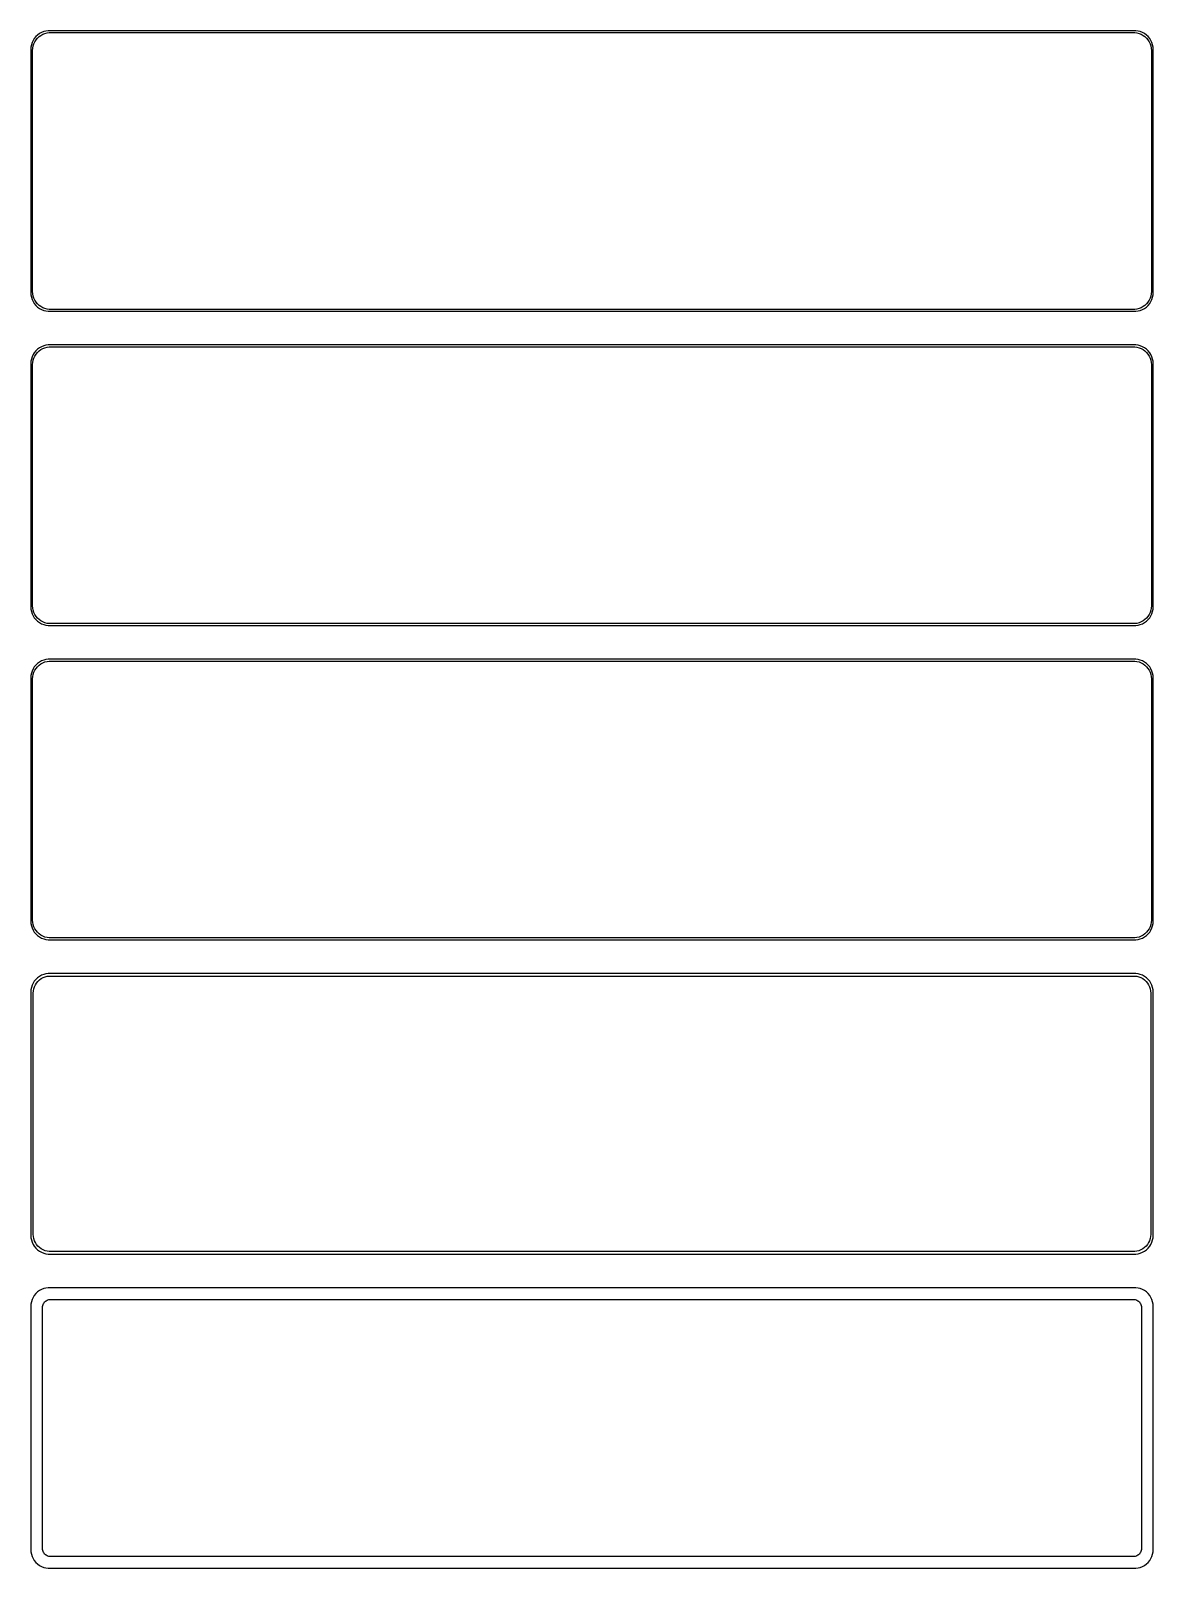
# Model space of a CAD drawing. Header units: metres. Extents: x -150 to 150, y 383 to 793.
import ezdxf

# ---------------------------------------------------------------- set-up
doc = ezdxf.new("R2010")
doc.units = ezdxf.units.M

msp = doc.modelspace()

# ---------------------------------------------------------------- linework, layer by layer
for p, q in [((-146.545, 793.255), (-147.129, 793.024)), ((-145.937, 793.411), (-146.545, 793.255)), ((-145.314, 793.49), (-145.937, 793.411)), ((145.314, 793.49), (-145.314, 793.49)), ((145.937, 793.411), (145.314, 793.49)), ((146.545, 793.255), (145.937, 793.411)), ((147.129, 793.024), (146.545, 793.255)), ((-149.961, 789.127), (-150, 788.5)), ((-149.843, 789.743), (-149.961, 789.127)), ((-149.649, 790.341), (-149.843, 789.743)), ((-149.382, 790.909), (-149.649, 790.341)), ((-149.463, 788.845), (-149.351, 789.431)), ((-149.045, 791.439), (-149.382, 790.909)), ((-149.351, 789.431), (-149.166, 789.999)), ((-149.166, 789.999), (-148.912, 790.538)), ((-148.645, 791.923), (-149.045, 791.439)), ((-148.912, 790.538), (-148.593, 791.042)), ((-148.187, 792.353), (-148.645, 791.923)), ((-148.593, 791.042), (-148.213, 791.502)), ((-148.213, 791.502), (-147.778, 791.91)), ((-147.679, 792.722), (-148.187, 792.353)), ((-147.778, 791.91), (-147.295, 792.261)), ((-147.129, 793.024), (-147.679, 792.722)), ((-147.295, 792.261), (-146.772, 792.548)), ((-146.772, 792.548), (-146.218, 792.768)), ((-146.218, 792.768), (-145.64, 792.916)), ((-145.64, 792.916), (-145.048, 792.991)), ((-145.048, 792.991), (145.048, 792.991)), ((145.048, 792.991), (145.64, 792.916)), ((145.64, 792.916), (146.218, 792.768)), ((146.218, 792.768), (146.772, 792.548)), ((146.772, 792.548), (147.295, 792.261)), ((147.679, 792.722), (147.129, 793.024)), ((147.295, 792.261), (147.778, 791.91)), ((148.187, 792.353), (147.679, 792.722)), ((147.778, 791.91), (148.213, 791.502)), ((148.645, 791.923), (148.187, 792.353)), ((148.213, 791.502), (148.593, 791.042)), ((148.593, 791.042), (148.912, 790.538)), ((149.045, 791.439), (148.645, 791.923)), ((148.912, 790.538), (149.166, 789.999)), ((149.382, 790.909), (149.045, 791.439)), ((149.166, 789.999), (149.351, 789.431)), ((149.351, 789.431), (149.463, 788.845)), ((149.649, 790.341), (149.382, 790.909)), ((149.843, 789.743), (149.649, 790.341)), ((149.961, 789.127), (149.843, 789.743)), ((150, 788.5), (149.961, 789.127)), ((-150, 788.5), (-150, 723.5)), ((-149.5, 788.25), (-149.463, 788.845)), ((-149.5, 723.75), (-149.5, 788.25)), ((149.463, 788.845), (149.5, 788.25)), ((149.5, 788.25), (149.5, 723.75)), ((150, 723.5), (150, 788.5)), ((-150, 723.5), (-149.961, 722.873)), ((-149.463, 723.155), (-149.5, 723.75)), ((149.5, 723.75), (149.463, 723.155)), ((149.961, 722.873), (150, 723.5)), ((-149.961, 722.873), (-149.843, 722.257)), ((-149.843, 722.257), (-149.649, 721.659)), ((-149.649, 721.659), (-149.382, 721.091)), ((-149.351, 722.569), (-149.463, 723.155)), ((-149.382, 721.091), (-149.045, 720.561)), ((-149.166, 722.001), (-149.351, 722.569)), ((-148.912, 721.462), (-149.166, 722.001)), ((-149.045, 720.561), (-148.645, 720.077)), ((-148.593, 720.958), (-148.912, 721.462)), ((-148.645, 720.077), (-148.187, 719.647)), ((-148.213, 720.498), (-148.593, 720.958)), ((-147.778, 720.09), (-148.213, 720.498)), ((-148.187, 719.647), (-147.679, 719.278)), ((-147.295, 719.739), (-147.778, 720.09)), ((-147.679, 719.278), (-147.129, 718.976)), ((-146.772, 719.452), (-147.295, 719.739)), ((-146.218, 719.232), (-146.772, 719.452)), ((-145.64, 719.084), (-146.218, 719.232)), ((146.218, 719.232), (145.64, 719.084)), ((146.772, 719.452), (146.218, 719.232)), ((147.295, 719.739), (146.772, 719.452)), ((147.129, 718.976), (147.679, 719.278)), ((147.778, 720.09), (147.295, 719.739)), ((147.679, 719.278), (148.187, 719.647)), ((148.213, 720.498), (147.778, 720.09)), ((148.187, 719.647), (148.645, 720.077)), ((148.593, 720.958), (148.213, 720.498)), ((148.912, 721.462), (148.593, 720.958)), ((148.645, 720.077), (149.045, 720.561)), ((149.166, 722.001), (148.912, 721.462)), ((149.045, 720.561), (149.382, 721.091)), ((149.351, 722.569), (149.166, 722.001)), ((149.463, 723.155), (149.351, 722.569)), ((149.382, 721.091), (149.649, 721.659)), ((149.649, 721.659), (149.843, 722.257)), ((149.843, 722.257), (149.961, 722.873)), ((-147.129, 718.976), (-146.545, 718.745)), ((-146.545, 718.745), (-145.937, 718.589)), ((-145.937, 718.589), (-145.314, 718.51)), ((-145.048, 719.009), (-145.64, 719.084)), ((-145.314, 718.51), (145.314, 718.51)), ((145.048, 719.009), (-145.048, 719.009)), ((145.64, 719.084), (145.048, 719.009)), ((145.314, 718.51), (145.937, 718.589)), ((145.937, 718.589), (146.545, 718.745)), ((146.545, 718.745), (147.129, 718.976)), ((-149.382, 706.909), (-149.649, 706.341)), ((-149.045, 707.439), (-149.382, 706.909)), ((-148.645, 707.923), (-149.045, 707.439)), ((-148.912, 706.538), (-148.593, 707.042)), ((-148.187, 708.353), (-148.645, 707.923)), ((-148.593, 707.042), (-148.213, 707.502)), ((-148.213, 707.502), (-147.778, 707.91)), ((-147.679, 708.722), (-148.187, 708.353)), ((-147.778, 707.91), (-147.295, 708.261)), ((-147.129, 709.024), (-147.679, 708.722)), ((-147.295, 708.261), (-146.772, 708.548)), ((-146.545, 709.255), (-147.129, 709.024)), ((-146.772, 708.548), (-146.218, 708.768)), ((-145.937, 709.411), (-146.545, 709.255)), ((-146.218, 708.768), (-145.64, 708.916)), ((-145.314, 709.49), (-145.937, 709.411)), ((-145.64, 708.916), (-145.048, 708.991)), ((145.314, 709.49), (-145.314, 709.49)), ((-145.048, 708.991), (145.048, 708.991)), ((145.048, 708.991), (145.64, 708.916)), ((145.937, 709.411), (145.314, 709.49)), ((145.64, 708.916), (146.218, 708.768)), ((146.545, 709.255), (145.937, 709.411)), ((146.218, 708.768), (146.772, 708.548)), ((147.129, 709.024), (146.545, 709.255)), ((146.772, 708.548), (147.295, 708.261)), ((147.679, 708.722), (147.129, 709.024)), ((147.295, 708.261), (147.778, 707.91)), ((148.187, 708.353), (147.679, 708.722)), ((147.778, 707.91), (148.213, 707.502)), ((148.645, 707.923), (148.187, 708.353)), ((148.213, 707.502), (148.593, 707.042)), ((148.593, 707.042), (148.912, 706.538)), ((149.045, 707.439), (148.645, 707.923)), ((149.382, 706.909), (149.045, 707.439)), ((149.649, 706.341), (149.382, 706.909)), ((-149.961, 705.127), (-150, 704.5)), ((-150, 704.5), (-150, 639.5)), ((-149.843, 705.743), (-149.961, 705.127)), ((-149.649, 706.341), (-149.843, 705.743)), ((-149.5, 704.25), (-149.463, 704.845)), ((-149.5, 639.75), (-149.5, 704.25)), ((-149.463, 704.845), (-149.351, 705.431)), ((-149.351, 705.431), (-149.166, 705.999)), ((-149.166, 705.999), (-148.912, 706.538)), ((148.912, 706.538), (149.166, 705.999)), ((149.166, 705.999), (149.351, 705.431)), ((149.351, 705.431), (149.463, 704.845)), ((149.463, 704.845), (149.5, 704.25)), ((149.5, 704.25), (149.5, 639.75)), ((149.843, 705.743), (149.649, 706.341)), ((149.961, 705.127), (149.843, 705.743)), ((150, 704.5), (149.961, 705.127)), ((150, 639.5), (150, 704.5)), ((-150, 639.5), (-149.961, 638.873)), ((-149.961, 638.873), (-149.843, 638.257)), ((-149.843, 638.257), (-149.649, 637.659)), ((-149.649, 637.659), (-149.382, 637.091)), ((-149.463, 639.155), (-149.5, 639.75)), ((-149.351, 638.569), (-149.463, 639.155)), ((-149.382, 637.091), (-149.045, 636.561)), ((-149.166, 638.001), (-149.351, 638.569)), ((-148.912, 637.462), (-149.166, 638.001)), ((-148.593, 636.958), (-148.912, 637.462)), ((148.912, 637.462), (148.593, 636.958)), ((149.166, 638.001), (148.912, 637.462)), ((149.045, 636.561), (149.382, 637.091)), ((149.351, 638.569), (149.166, 638.001)), ((149.463, 639.155), (149.351, 638.569)), ((149.382, 637.091), (149.649, 637.659)), ((149.5, 639.75), (149.463, 639.155)), ((149.649, 637.659), (149.843, 638.257)), ((149.843, 638.257), (149.961, 638.873)), ((149.961, 638.873), (150, 639.5)), ((-149.045, 636.561), (-148.645, 636.077)), ((-148.645, 636.077), (-148.187, 635.647)), ((-148.213, 636.498), (-148.593, 636.958)), ((-147.778, 636.09), (-148.213, 636.498)), ((-148.187, 635.647), (-147.679, 635.278)), ((-147.295, 635.739), (-147.778, 636.09)), ((-147.679, 635.278), (-147.129, 634.976)), ((-146.772, 635.452), (-147.295, 635.739)), ((-147.129, 634.976), (-146.545, 634.745)), ((-146.218, 635.232), (-146.772, 635.452)), ((-146.545, 634.745), (-145.937, 634.589)), ((-145.64, 635.084), (-146.218, 635.232)), ((-145.937, 634.589), (-145.314, 634.51)), ((-145.048, 635.009), (-145.64, 635.084)), ((-145.314, 634.51), (145.314, 634.51)), ((145.048, 635.009), (-145.048, 635.009)), ((145.64, 635.084), (145.048, 635.009)), ((145.314, 634.51), (145.937, 634.589)), ((146.218, 635.232), (145.64, 635.084)), ((145.937, 634.589), (146.545, 634.745)), ((146.772, 635.452), (146.218, 635.232)), ((146.545, 634.745), (147.129, 634.976)), ((147.295, 635.739), (146.772, 635.452)), ((147.129, 634.976), (147.679, 635.278)), ((147.778, 636.09), (147.295, 635.739)), ((147.679, 635.278), (148.187, 635.647)), ((148.213, 636.498), (147.778, 636.09)), ((148.187, 635.647), (148.645, 636.077)), ((148.593, 636.958), (148.213, 636.498)), ((148.645, 636.077), (149.045, 636.561)), ((-147.679, 624.722), (-148.187, 624.353)), ((-147.129, 625.024), (-147.679, 624.722)), ((-146.545, 625.255), (-147.129, 625.024)), ((-146.772, 624.548), (-146.218, 624.768)), ((-145.937, 625.411), (-146.545, 625.255)), ((-146.218, 624.768), (-145.64, 624.916)), ((-145.314, 625.49), (-145.937, 625.411)), ((-145.64, 624.916), (-145.048, 624.991)), ((145.314, 625.49), (-145.314, 625.49)), ((-145.048, 624.991), (145.048, 624.991)), ((145.048, 624.991), (145.64, 624.916)), ((145.937, 625.411), (145.314, 625.49)), ((145.64, 624.916), (146.218, 624.768)), ((146.545, 625.255), (145.937, 625.411)), ((146.218, 624.768), (146.772, 624.548)), ((147.129, 625.024), (146.545, 625.255)), ((147.679, 624.722), (147.129, 625.024)), ((148.187, 624.353), (147.679, 624.722)), ((-149.961, 621.127), (-150, 620.5)), ((-149.843, 621.743), (-149.961, 621.127)), ((-149.649, 622.341), (-149.843, 621.743)), ((-149.382, 622.909), (-149.649, 622.341)), ((-149.5, 620.25), (-149.463, 620.845)), ((-149.463, 620.845), (-149.351, 621.431)), ((-149.045, 623.439), (-149.382, 622.909)), ((-149.351, 621.431), (-149.166, 621.999)), ((-149.166, 621.999), (-148.912, 622.538)), ((-148.645, 623.923), (-149.045, 623.439)), ((-148.912, 622.538), (-148.593, 623.042)), ((-148.187, 624.353), (-148.645, 623.923)), ((-148.593, 623.042), (-148.213, 623.502)), ((-148.213, 623.502), (-147.778, 623.91)), ((-147.778, 623.91), (-147.295, 624.261)), ((-147.295, 624.261), (-146.772, 624.548)), ((146.772, 624.548), (147.295, 624.261)), ((147.295, 624.261), (147.778, 623.91)), ((147.778, 623.91), (148.213, 623.502)), ((148.645, 623.923), (148.187, 624.353)), ((148.213, 623.502), (148.593, 623.042)), ((148.593, 623.042), (148.912, 622.538)), ((149.045, 623.439), (148.645, 623.923)), ((148.912, 622.538), (149.166, 621.999)), ((149.382, 622.909), (149.045, 623.439)), ((149.166, 621.999), (149.351, 621.431)), ((149.351, 621.431), (149.463, 620.845)), ((149.649, 622.341), (149.382, 622.909)), ((149.463, 620.845), (149.5, 620.25)), ((149.843, 621.743), (149.649, 622.341)), ((149.961, 621.127), (149.843, 621.743)), ((150, 620.5), (149.961, 621.127)), ((-150, 620.5), (-150, 555.5)), ((-149.5, 555.75), (-149.5, 620.25)), ((149.5, 620.25), (149.5, 555.75)), ((150, 555.5), (150, 620.5)), ((-150, 555.5), (-149.961, 554.873)), ((-149.961, 554.873), (-149.843, 554.257)), ((-149.463, 555.155), (-149.5, 555.75)), ((-149.351, 554.569), (-149.463, 555.155)), ((149.463, 555.155), (149.351, 554.569)), ((149.5, 555.75), (149.463, 555.155)), ((149.843, 554.257), (149.961, 554.873)), ((149.961, 554.873), (150, 555.5)), ((-149.843, 554.257), (-149.649, 553.659)), ((-149.649, 553.659), (-149.382, 553.091)), ((-149.382, 553.091), (-149.045, 552.561)), ((-149.166, 554.001), (-149.351, 554.569)), ((-148.912, 553.462), (-149.166, 554.001)), ((-149.045, 552.561), (-148.645, 552.077)), ((-148.593, 552.958), (-148.912, 553.462)), ((-148.645, 552.077), (-148.187, 551.647)), ((-148.213, 552.498), (-148.593, 552.958)), ((-147.778, 552.09), (-148.213, 552.498)), ((-148.187, 551.647), (-147.679, 551.278)), ((-147.295, 551.739), (-147.778, 552.09)), ((-147.679, 551.278), (-147.129, 550.976)), ((-146.772, 551.452), (-147.295, 551.739)), ((-147.129, 550.976), (-146.545, 550.745)), ((-146.218, 551.232), (-146.772, 551.452)), ((-146.545, 550.745), (-145.937, 550.589)), ((-145.64, 551.084), (-146.218, 551.232)), ((-145.048, 551.009), (-145.64, 551.084)), ((145.048, 551.009), (-145.048, 551.009)), ((145.64, 551.084), (145.048, 551.009)), ((146.218, 551.232), (145.64, 551.084)), ((145.937, 550.589), (146.545, 550.745)), ((146.772, 551.452), (146.218, 551.232)), ((146.545, 550.745), (147.129, 550.976)), ((147.295, 551.739), (146.772, 551.452)), ((147.129, 550.976), (147.679, 551.278)), ((147.778, 552.09), (147.295, 551.739)), ((147.679, 551.278), (148.187, 551.647)), ((148.213, 552.498), (147.778, 552.09)), ((148.187, 551.647), (148.645, 552.077)), ((148.593, 552.958), (148.213, 552.498)), ((148.912, 553.462), (148.593, 552.958)), ((148.645, 552.077), (149.045, 552.561)), ((149.166, 554.001), (148.912, 553.462)), ((149.045, 552.561), (149.382, 553.091)), ((149.351, 554.569), (149.166, 554.001)), ((149.382, 553.091), (149.649, 553.659)), ((149.649, 553.659), (149.843, 554.257)), ((-145.937, 550.589), (-145.314, 550.51)), ((-145.314, 550.51), (145.314, 550.51)), ((145.314, 550.51), (145.937, 550.589)), ((-149.382, 538.909), (-149.649, 538.341)), ((-149.045, 539.439), (-149.382, 538.909)), ((-148.645, 539.923), (-149.045, 539.439)), ((-149.007, 537.935), (-148.762, 538.456)), ((-148.762, 538.456), (-148.454, 538.941)), ((-148.187, 540.353), (-148.645, 539.923)), ((-148.454, 538.941), (-148.088, 539.384)), ((-147.679, 540.722), (-148.187, 540.353)), ((-148.088, 539.384), (-147.668, 539.778)), ((-147.129, 541.024), (-147.679, 540.722)), ((-147.668, 539.778), (-147.203, 540.116)), ((-147.203, 540.116), (-146.699, 540.393)), ((-146.545, 541.255), (-147.129, 541.024)), ((-146.699, 540.393), (-146.165, 540.604)), ((-145.937, 541.411), (-146.545, 541.255)), ((-146.165, 540.604), (-145.608, 540.747)), ((-145.314, 541.49), (-145.937, 541.411)), ((-145.608, 540.747), (-145.037, 540.819)), ((145.314, 541.49), (-145.314, 541.49)), ((-145.037, 540.819), (145.037, 540.819)), ((145.037, 540.819), (145.608, 540.747)), ((145.937, 541.411), (145.314, 541.49)), ((145.608, 540.747), (146.165, 540.604)), ((146.545, 541.255), (145.937, 541.411)), ((146.165, 540.604), (146.699, 540.393)), ((147.129, 541.024), (146.545, 541.255)), ((146.699, 540.393), (147.203, 540.116)), ((147.679, 540.722), (147.129, 541.024)), ((147.203, 540.116), (147.668, 539.778)), ((147.668, 539.778), (148.088, 539.384)), ((148.187, 540.353), (147.679, 540.722)), ((148.088, 539.384), (148.454, 538.941)), ((148.645, 539.923), (148.187, 540.353)), ((148.454, 538.941), (148.762, 538.456)), ((149.045, 539.439), (148.645, 539.923)), ((148.762, 538.456), (149.007, 537.935)), ((149.382, 538.909), (149.045, 539.439)), ((149.649, 538.341), (149.382, 538.909)), ((-149.961, 537.127), (-150, 536.5)), ((-150, 536.5), (-150, 471.5)), ((-149.843, 537.743), (-149.961, 537.127)), ((-149.649, 538.341), (-149.843, 537.743)), ((-149.328, 536.25), (-149.292, 536.824)), ((-149.328, 471.75), (-149.328, 536.25)), ((-149.292, 536.824), (-149.185, 537.389)), ((-149.185, 537.389), (-149.007, 537.935)), ((149.007, 537.935), (149.185, 537.389)), ((149.185, 537.389), (149.292, 536.824)), ((149.292, 536.824), (149.328, 536.25)), ((149.328, 536.25), (149.328, 471.75)), ((149.843, 537.743), (149.649, 538.341)), ((149.961, 537.127), (149.843, 537.743)), ((150, 536.5), (149.961, 537.127)), ((150, 471.5), (150, 536.5)), ((-150, 471.5), (-149.961, 470.873)), ((-149.961, 470.873), (-149.843, 470.257)), ((-149.843, 470.257), (-149.649, 469.659)), ((-149.649, 469.659), (-149.382, 469.091)), ((-149.382, 469.091), (-149.045, 468.561)), ((-149.292, 471.176), (-149.328, 471.75)), ((-149.185, 470.611), (-149.292, 471.176)), ((-149.007, 470.065), (-149.185, 470.611)), ((-149.045, 468.561), (-148.645, 468.077)), ((-148.762, 469.544), (-149.007, 470.065)), ((-148.454, 469.059), (-148.762, 469.544)), ((-148.088, 468.616), (-148.454, 469.059)), ((-147.668, 468.222), (-148.088, 468.616)), ((148.088, 468.616), (147.668, 468.222)), ((148.454, 469.059), (148.088, 468.616)), ((148.762, 469.544), (148.454, 469.059)), ((148.645, 468.077), (149.045, 468.561)), ((149.007, 470.065), (148.762, 469.544)), ((149.185, 470.611), (149.007, 470.065)), ((149.045, 468.561), (149.382, 469.091)), ((149.292, 471.176), (149.185, 470.611)), ((149.328, 471.75), (149.292, 471.176)), ((149.382, 469.091), (149.649, 469.659)), ((149.649, 469.659), (149.843, 470.257)), ((149.843, 470.257), (149.961, 470.873)), ((149.961, 470.873), (150, 471.5)), ((-148.645, 468.077), (-148.187, 467.647)), ((-148.187, 467.647), (-147.679, 467.278)), ((-147.679, 467.278), (-147.129, 466.976)), ((-147.203, 467.884), (-147.668, 468.222)), ((-146.699, 467.607), (-147.203, 467.884)), ((-147.129, 466.976), (-146.545, 466.745)), ((-146.165, 467.396), (-146.699, 467.607)), ((-146.545, 466.745), (-145.937, 466.589)), ((-145.608, 467.253), (-146.165, 467.396)), ((-145.937, 466.589), (-145.314, 466.51)), ((-145.037, 467.181), (-145.608, 467.253)), ((-145.314, 466.51), (145.314, 466.51)), ((145.037, 467.181), (-145.037, 467.181)), ((145.608, 467.253), (145.037, 467.181)), ((145.314, 466.51), (145.937, 466.589)), ((146.165, 467.396), (145.608, 467.253)), ((145.937, 466.589), (146.545, 466.745)), ((146.699, 467.607), (146.165, 467.396)), ((146.545, 466.745), (147.129, 466.976)), ((147.203, 467.884), (146.699, 467.607)), ((147.129, 466.976), (147.679, 467.278)), ((147.668, 468.222), (147.203, 467.884)), ((147.679, 467.278), (148.187, 467.647)), ((148.187, 467.647), (148.645, 468.077)), ((-148.187, 456.353), (-148.645, 455.923)), ((-147.679, 456.722), (-148.187, 456.353)), ((-147.129, 457.024), (-147.679, 456.722)), ((-146.545, 457.255), (-147.129, 457.024)), ((-145.937, 457.411), (-146.545, 457.255)), ((-145.314, 457.49), (-145.937, 457.411)), ((145.314, 457.49), (-145.314, 457.49)), ((145.937, 457.411), (145.314, 457.49)), ((146.545, 457.255), (145.937, 457.411)), ((147.129, 457.024), (146.545, 457.255)), ((147.679, 456.722), (147.129, 457.024)), ((148.187, 456.353), (147.679, 456.722)), ((148.645, 455.923), (148.187, 456.353)), ((-149.961, 453.127), (-150, 452.5)), ((-150, 452.5), (-150, 387.5)), ((-149.843, 453.743), (-149.961, 453.127)), ((-149.649, 454.341), (-149.843, 453.743)), ((-149.382, 454.909), (-149.649, 454.341)), ((-149.045, 455.439), (-149.382, 454.909)), ((-148.645, 455.923), (-149.045, 455.439)), ((-146.86, 452.25), (-146.843, 452.514)), ((-146.86, 387.75), (-146.86, 452.25)), ((-146.843, 452.514), (-146.793, 452.775)), ((-146.793, 452.775), (-146.711, 453.027)), ((-146.711, 453.027), (-146.599, 453.266)), ((-146.599, 453.266), (-146.457, 453.49)), ((-146.457, 453.49), (-146.288, 453.694)), ((-146.288, 453.694), (-146.095, 453.875)), ((-146.095, 453.875), (-145.88, 454.031)), ((-145.88, 454.031), (-145.648, 454.159)), ((-145.648, 454.159), (-145.402, 454.256)), ((-145.402, 454.256), (-145.145, 454.322)), ((-145.145, 454.322), (-144.882, 454.355)), ((-144.882, 454.355), (144.882, 454.355)), ((144.882, 454.355), (145.145, 454.322)), ((145.145, 454.322), (145.402, 454.256)), ((145.402, 454.256), (145.648, 454.159)), ((145.648, 454.159), (145.88, 454.031)), ((145.88, 454.031), (146.095, 453.875)), ((146.095, 453.875), (146.288, 453.694)), ((146.288, 453.694), (146.457, 453.49)), ((146.457, 453.49), (146.599, 453.266)), ((146.599, 453.266), (146.711, 453.027)), ((146.711, 453.027), (146.793, 452.775)), ((146.793, 452.775), (146.843, 452.514)), ((146.843, 452.514), (146.86, 452.25)), ((146.86, 452.25), (146.86, 387.75)), ((149.045, 455.439), (148.645, 455.923)), ((149.382, 454.909), (149.045, 455.439)), ((149.649, 454.341), (149.382, 454.909)), ((149.843, 453.743), (149.649, 454.341)), ((149.961, 453.127), (149.843, 453.743)), ((150, 452.5), (149.961, 453.127)), ((150, 387.5), (150, 452.5)), ((-150, 387.5), (-149.961, 386.873)), ((-149.961, 386.873), (-149.843, 386.257)), ((-146.843, 387.486), (-146.86, 387.75)), ((-146.793, 387.225), (-146.843, 387.486)), ((-146.711, 386.973), (-146.793, 387.225)), ((-146.599, 386.734), (-146.711, 386.973)), ((-146.457, 386.51), (-146.599, 386.734)), ((-146.288, 386.306), (-146.457, 386.51)), ((146.457, 386.51), (146.288, 386.306)), ((146.599, 386.734), (146.457, 386.51)), ((146.711, 386.973), (146.599, 386.734)), ((146.793, 387.225), (146.711, 386.973)), ((146.843, 387.486), (146.793, 387.225)), ((146.86, 387.75), (146.843, 387.486)), ((149.843, 386.257), (149.961, 386.873)), ((149.961, 386.873), (150, 387.5)), ((-149.843, 386.257), (-149.649, 385.659)), ((-149.649, 385.659), (-149.382, 385.091)), ((-149.382, 385.091), (-149.045, 384.561)), ((-149.045, 384.561), (-148.645, 384.077)), ((-148.645, 384.077), (-148.187, 383.647)), ((-148.187, 383.647), (-147.679, 383.278)), ((-147.679, 383.278), (-147.129, 382.976)), ((-147.129, 382.976), (-146.545, 382.745)), ((-146.545, 382.745), (-145.937, 382.589)), ((-146.095, 386.125), (-146.288, 386.306)), ((-145.88, 385.969), (-146.095, 386.125)), ((-145.937, 382.589), (-145.314, 382.51)), ((-145.648, 385.841), (-145.88, 385.969)), ((-145.402, 385.744), (-145.648, 385.841)), ((-145.145, 385.678), (-145.402, 385.744)), ((-145.314, 382.51), (145.314, 382.51)), ((-144.882, 385.645), (-145.145, 385.678)), ((144.882, 385.645), (-144.882, 385.645)), ((145.145, 385.678), (144.882, 385.645)), ((145.402, 385.744), (145.145, 385.678)), ((145.314, 382.51), (145.937, 382.589)), ((145.648, 385.841), (145.402, 385.744)), ((145.88, 385.969), (145.648, 385.841)), ((146.095, 386.125), (145.88, 385.969)), ((145.937, 382.589), (146.545, 382.745)), ((146.288, 386.306), (146.095, 386.125)), ((146.545, 382.745), (147.129, 382.976)), ((147.129, 382.976), (147.679, 383.278)), ((147.679, 383.278), (148.187, 383.647)), ((148.187, 383.647), (148.645, 384.077)), ((148.645, 384.077), (149.045, 384.561)), ((149.045, 384.561), (149.382, 385.091)), ((149.382, 385.091), (149.649, 385.659)), ((149.649, 385.659), (149.843, 386.257))]:
    msp.add_line(p, q)

doc.saveas('drawing.dxf')
